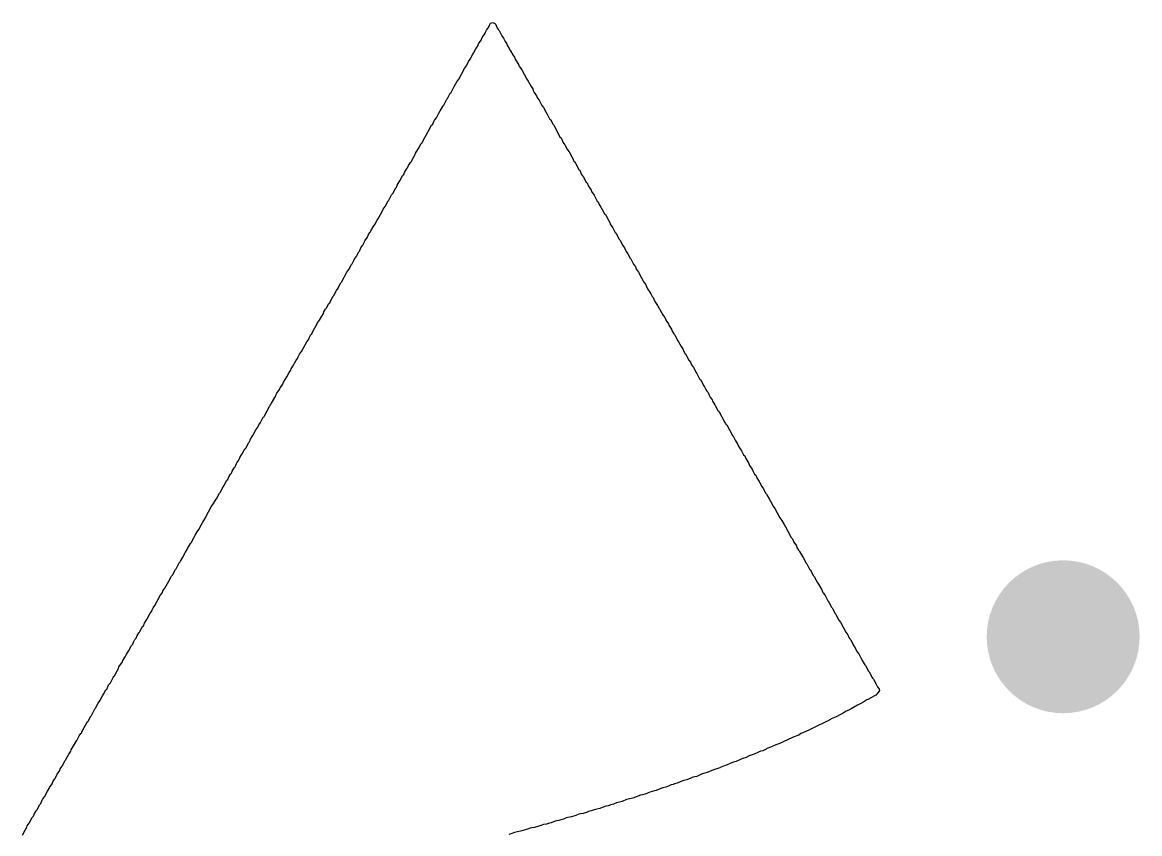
# Model space of a CAD drawing. Header units: millimetres. Extents: x 0 to 172, y 0 to 138.
# Drawn here: x 72.26 to 78.13, y 81.68 to 85.94 of the extents above; entities that cross this region are included whole.
import ezdxf

# ---------------------------------------------------------------- set-up
doc = ezdxf.new("R2010")
doc.units = ezdxf.units.MM
for name, color, linetype in [('BottomLayer', 5, 'Continuous'), ('BottomSolder', 6, 'Continuous'), ('TopLayer', 1, 'Continuous'), ('TopOverlay', 2, 'Continuous'), ('TopSolder', 216, 'Continuous'), ('ViaHoleLayer', 16, 'Continuous')]:
    doc.layers.add(name, color=color, linetype=linetype)

msp = doc.modelspace()

# ---------------------------------------------------------------- hatches: boundary and pattern name
at = {"layer": 'BottomLayer'}
h = msp.add_hatch(color=5, dxfattribs=at)
edge = h.paths.add_edge_path()
edge.add_arc((77.7271, 82.7151), 0.3, 0, 360)
at = {"layer": 'BottomSolder'}
h = msp.add_hatch(color=6, dxfattribs=at)
edge = h.paths.add_edge_path()
edge.add_arc((77.7271, 82.7151), 0.4016, 0, 360)
at = {"layer": 'TopLayer'}
h = msp.add_hatch(color=1, dxfattribs=at)
edge = h.paths.add_edge_path()
edge.add_arc((77.7271, 82.7151), 0.3, 0, 360)
at = {"layer": 'TopSolder'}
h = msp.add_hatch(color=216, dxfattribs=at)
edge = h.paths.add_edge_path()
edge.add_arc((77.7271, 82.7151), 0.4016, 0, 360)
at = {"layer": 'ViaHoleLayer'}
h = msp.add_hatch(color=16, dxfattribs=at)
edge = h.paths.add_edge_path()
edge.add_arc((77.7271, 82.7151), 0.15, 0, 360)

# ---------------------------------------------------------------- linework, layer by layer
at = {"layer": 'TopOverlay'}
for p, q in [((74.6992, 85.9009), (74.7092, 85.9149)), ((74.7092, 85.9149), (74.7142, 85.928)), ((74.7142, 85.928), (74.7202, 85.938)), ((74.7202, 85.938), (74.7323, 85.942)), ((74.7323, 85.942), (74.7423, 85.936)), ((74.7423, 85.936), (74.7473, 85.931)), ((74.7473, 85.931), (74.7543, 85.9119)), ((74.7543, 85.9119), (74.7573, 85.9089)), ((74.7573, 85.9089), (74.7593, 85.9049)), ((74.7593, 85.9049), (74.7653, 85.8989)), ((74.6571, 85.8287), (74.6711, 85.8488)), ((74.6711, 85.8488), (74.6761, 85.8618)), ((74.6761, 85.8618), (74.6811, 85.8688)), ((74.6811, 85.8688), (74.6892, 85.8809)), ((74.6892, 85.8809), (74.6932, 85.8909)), ((74.6932, 85.8909), (74.6992, 85.9009)), ((74.7653, 85.8989), (74.7714, 85.8849)), ((74.7714, 85.8849), (74.7794, 85.8708)), ((74.7794, 85.8708), (74.7874, 85.8588)), ((74.7874, 85.8588), (74.7974, 85.8408)), ((74.631, 85.7806), (74.643, 85.8027)), ((74.643, 85.8027), (74.6511, 85.8147)), ((74.6511, 85.8147), (74.6551, 85.8247)), ((74.6551, 85.8247), (74.6571, 85.8287)), ((74.7974, 85.8408), (74.8054, 85.8287)), ((74.8054, 85.8287), (74.8095, 85.8187)), ((74.8095, 85.8187), (74.8175, 85.8047)), ((74.8175, 85.8047), (74.8255, 85.7926)), ((74.8255, 85.7926), (74.8375, 85.7706)), ((74.5929, 85.7144), (74.6049, 85.7365)), ((74.6049, 85.7365), (74.613, 85.7485)), ((74.613, 85.7485), (74.625, 85.7706)), ((74.625, 85.7706), (74.631, 85.7806)), ((74.8375, 85.7706), (74.8456, 85.7585)), ((74.8456, 85.7585), (74.8496, 85.7485)), ((74.8496, 85.7485), (74.8636, 85.7265)), ((74.5528, 85.6443), (74.5668, 85.6703)), ((74.5668, 85.6703), (74.5829, 85.7004)), ((74.5829, 85.7004), (74.5929, 85.7144)), ((74.8636, 85.7265), (74.8676, 85.7164)), ((74.8676, 85.7164), (74.8696, 85.7124)), ((74.8696, 85.7124), (74.8836, 85.6924)), ((74.8836, 85.6924), (74.8957, 85.6703)), ((74.8957, 85.6703), (74.9037, 85.6583)), ((74.5288, 85.6042), (74.5428, 85.6302)), ((74.5428, 85.6302), (74.5528, 85.6443)), ((74.9037, 85.6583), (74.9087, 85.6453)), ((74.9087, 85.6453), (74.9167, 85.6332)), ((74.9167, 85.6332), (74.9197, 85.6302)), ((74.9197, 85.6302), (74.9338, 85.6042)), ((74.4987, 85.552), (74.5087, 85.5701)), ((74.5087, 85.5701), (74.5127, 85.5741)), ((74.5127, 85.5741), (74.5288, 85.6042)), ((74.9338, 85.6042), (74.9418, 85.5921)), ((74.9418, 85.5921), (74.9438, 85.5841)), ((74.9438, 85.5841), (74.9498, 85.5741)), ((74.9498, 85.5741), (74.9618, 85.556)), ((74.9618, 85.556), (74.9669, 85.543)), ((74.4556, 85.4768), (74.4706, 85.5039)), ((74.4706, 85.5039), (74.4746, 85.5079)), ((74.4746, 85.5079), (74.4907, 85.538)), ((74.4907, 85.538), (74.4947, 85.542)), ((74.4947, 85.542), (74.4987, 85.552)), ((74.9669, 85.543), (74.9759, 85.534)), ((74.9759, 85.534), (74.9839, 85.5159)), ((74.9839, 85.5159), (74.9899, 85.5059)), ((74.9899, 85.5059), (74.9979, 85.4939)), ((74.9979, 85.4939), (75.01, 85.4718)), ((74.4265, 85.4297), (74.4355, 85.4407)), ((74.4355, 85.4407), (74.4475, 85.4648)), ((74.4475, 85.4648), (74.4556, 85.4768)), ((75.01, 85.4718), (75.018, 85.4598)), ((75.018, 85.4598), (75.022, 85.4498)), ((75.022, 85.4498), (75.03, 85.4357)), ((75.03, 85.4357), (75.034, 85.4317)), ((74.3944, 85.3716), (74.4105, 85.4016)), ((74.4105, 85.4016), (74.4165, 85.4077)), ((74.4165, 85.4077), (74.4245, 85.4257)), ((74.4245, 85.4257), (74.4265, 85.4297)), ((75.034, 85.4317), (75.0481, 85.4057)), ((75.0481, 85.4057), (75.0521, 85.4016)), ((75.0521, 85.4016), (75.0842, 85.3415)), ((74.3603, 85.3114), (74.3744, 85.3375)), ((74.3744, 85.3375), (74.3824, 85.3495)), ((74.3824, 85.3495), (74.3944, 85.3716)), ((75.0842, 85.3415), (75.0902, 85.3355)), ((75.0902, 85.3355), (75.0922, 85.3315)), ((75.0922, 85.3315), (75.0982, 85.3174)), ((75.0982, 85.3174), (75.1002, 85.3134)), ((74.3262, 85.2553), (74.3443, 85.2854)), ((74.3443, 85.2854), (74.3543, 85.3034)), ((74.3543, 85.3034), (74.3583, 85.3074)), ((74.3583, 85.3074), (74.3603, 85.3114)), ((75.1002, 85.3134), (75.1102, 85.2994)), ((75.1102, 85.2994), (75.1122, 85.2954)), ((75.1122, 85.2954), (75.1243, 85.2733)), ((75.1243, 85.2733), (75.1323, 85.2613)), ((75.1323, 85.2613), (75.1463, 85.2352)), ((74.2892, 85.1901), (74.2992, 85.2062)), ((74.2992, 85.2062), (74.3022, 85.2092)), ((74.3022, 85.2092), (74.3162, 85.2352)), ((74.3162, 85.2352), (74.3242, 85.2473)), ((74.3242, 85.2473), (74.3262, 85.2553)), ((75.1463, 85.2352), (75.1543, 85.2232)), ((75.1543, 85.2232), (75.1563, 85.2152)), ((75.1563, 85.2152), (75.1603, 85.2112)), ((75.1603, 85.2112), (75.1623, 85.2072)), ((75.1623, 85.2072), (75.1664, 85.2031)), ((75.1664, 85.2031), (75.1684, 85.1991)), ((74.2601, 85.139), (74.2641, 85.143)), ((74.2641, 85.143), (74.2681, 85.153)), ((74.2681, 85.153), (74.2781, 85.1711)), ((74.2781, 85.1711), (74.2841, 85.1771)), ((74.2841, 85.1771), (74.2892, 85.1901)), ((75.1684, 85.1991), (75.1844, 85.1691)), ((75.1844, 85.1691), (75.1884, 85.1651)), ((75.1884, 85.1651), (75.1964, 85.147)), ((75.1964, 85.147), (75.1984, 85.143)), ((75.1984, 85.143), (75.2085, 85.129)), ((74.226, 85.0768), (74.23, 85.0869)), ((74.23, 85.0869), (74.24, 85.1049)), ((74.24, 85.1049), (74.244, 85.1089)), ((74.244, 85.1089), (74.2601, 85.139)), ((75.2085, 85.129), (75.2225, 85.1029)), ((75.2225, 85.1029), (75.2265, 85.0989)), ((75.2265, 85.0989), (75.2325, 85.0849)), ((75.2325, 85.0849), (75.2345, 85.0808)), ((74.1919, 85.0227), (74.1999, 85.0367)), ((74.1999, 85.0367), (74.2059, 85.0427)), ((74.2059, 85.0427), (74.222, 85.0728)), ((74.222, 85.0728), (74.226, 85.0768)), ((75.2345, 85.0808), (75.2486, 85.0608)), ((75.2486, 85.0608), (75.2506, 85.0528)), ((75.2506, 85.0528), (75.2636, 85.0337)), ((75.2636, 85.0337), (75.2806, 85.0026)), ((74.1558, 84.9605), (74.1658, 84.9746)), ((74.1658, 84.9746), (74.1678, 84.9786)), ((74.1678, 84.9786), (74.1819, 85.0046)), ((74.1819, 85.0046), (74.1859, 85.0087)), ((74.1859, 85.0087), (74.1919, 85.0227)), ((75.2806, 85.0026), (75.2847, 84.9986)), ((75.2847, 84.9986), (75.2907, 84.9846)), ((75.2907, 84.9846), (75.2987, 84.9706)), ((75.2987, 84.9706), (75.3067, 84.9585)), ((74.1237, 84.9024), (74.1318, 84.9144)), ((74.1318, 84.9144), (74.1418, 84.9325)), ((74.1418, 84.9325), (74.1498, 84.9445)), ((74.1498, 84.9445), (74.1558, 84.9605)), ((75.3067, 84.9585), (75.3187, 84.9365)), ((75.3187, 84.9365), (75.3228, 84.9325)), ((75.3228, 84.9325), (75.3388, 84.9024)), ((74.0917, 84.8462), (74.1037, 84.8683)), ((74.1037, 84.8683), (74.1117, 84.8803)), ((74.1117, 84.8803), (74.1237, 84.9024)), ((75.3388, 84.9024), (75.3468, 84.8904)), ((75.3468, 84.8904), (75.3488, 84.8823)), ((75.3488, 84.8823), (75.3619, 84.8633)), ((75.3619, 84.8633), (75.3669, 84.8523)), ((75.3669, 84.8523), (75.3749, 84.8382)), ((74.0516, 84.7761), (74.0576, 84.7901)), ((74.0576, 84.7901), (74.0596, 84.7941)), ((74.0596, 84.7941), (74.0736, 84.8142)), ((74.0736, 84.8142), (74.0776, 84.8242)), ((74.0776, 84.8242), (74.0856, 84.8382)), ((74.0856, 84.8382), (74.0896, 84.8422)), ((74.0896, 84.8422), (74.0917, 84.8462)), ((75.3749, 84.8382), (75.3789, 84.8342)), ((75.3789, 84.8342), (75.3809, 84.8302)), ((75.3809, 84.8302), (75.3949, 84.8041)), ((75.3949, 84.8041), (75.3989, 84.8001)), ((75.3989, 84.8001), (75.4009, 84.7961)), ((75.4009, 84.7961), (75.415, 84.7701)), ((74.0155, 84.7139), (74.0275, 84.736)), ((74.0275, 84.736), (74.0315, 84.74)), ((74.0315, 84.74), (74.0395, 84.758)), ((74.0395, 84.758), (74.0455, 84.7681)), ((74.0455, 84.7681), (74.0495, 84.7721)), ((74.0495, 84.7721), (74.0516, 84.7761)), ((75.415, 84.7701), (75.423, 84.758)), ((75.423, 84.758), (75.428, 84.745)), ((75.428, 84.745), (75.433, 84.738)), ((75.433, 84.738), (75.441, 84.7259)), ((73.9894, 84.6698), (73.9934, 84.6738)), ((73.9934, 84.6738), (74.0014, 84.6919)), ((74.0014, 84.6919), (74.0034, 84.6959)), ((74.0034, 84.6959), (74.0135, 84.7099)), ((74.0135, 84.7099), (74.0155, 84.7139)), ((75.441, 84.7259), (75.4531, 84.7039)), ((75.4531, 84.7039), (75.4571, 84.6999)), ((75.4571, 84.6999), (75.4631, 84.6858)), ((75.4631, 84.6858), (75.4711, 84.6718)), ((73.9373, 84.5776), (73.9653, 84.6297)), ((73.9653, 84.6297), (73.9754, 84.6437)), ((73.9754, 84.6437), (73.9894, 84.6698)), ((75.4711, 84.6718), (75.4811, 84.6578)), ((75.4811, 84.6578), (75.4852, 84.6478)), ((75.4852, 84.6478), (75.4872, 84.6437)), ((75.4872, 84.6437), (75.4972, 84.6297)), ((75.4972, 84.6297), (75.5132, 84.5996)), ((73.9192, 84.5455), (73.9242, 84.5585)), ((73.9242, 84.5585), (73.9343, 84.5746)), ((73.9343, 84.5746), (73.9373, 84.5776)), ((75.5132, 84.5996), (75.5253, 84.5776)), ((75.5253, 84.5776), (75.5343, 84.5665)), ((75.5343, 84.5665), (75.5393, 84.5555)), ((75.5393, 84.5555), (75.5443, 84.5425)), ((73.8771, 84.4733), (73.8932, 84.5034)), ((73.8932, 84.5034), (73.8972, 84.5074)), ((73.8972, 84.5074), (73.9112, 84.5335)), ((73.9112, 84.5335), (73.9192, 84.5455)), ((75.5443, 84.5425), (75.5573, 84.5254)), ((75.5573, 84.5254), (75.5614, 84.5154)), ((75.5614, 84.5154), (75.5694, 84.5014)), ((75.5694, 84.5014), (75.5734, 84.4974)), ((75.5734, 84.4974), (75.5814, 84.4793)), ((73.8531, 84.4352), (73.8571, 84.4392)), ((73.8571, 84.4392), (73.8591, 84.4432)), ((73.8591, 84.4432), (73.8711, 84.4653)), ((73.8711, 84.4653), (73.8751, 84.4693)), ((73.8751, 84.4693), (73.8771, 84.4733)), ((75.5814, 84.4793), (75.5834, 84.4753)), ((75.5834, 84.4753), (75.5974, 84.4553)), ((75.5974, 84.4553), (75.5994, 84.4472)), ((75.5994, 84.4472), (75.6035, 84.4432)), ((75.6035, 84.4432), (75.6055, 84.4392)), ((75.6055, 84.4392), (75.6095, 84.4352)), ((73.821, 84.3771), (73.833, 84.3991)), ((73.833, 84.3991), (73.843, 84.4132)), ((73.843, 84.4132), (73.845, 84.4212)), ((73.845, 84.4212), (73.8531, 84.4352)), ((75.6095, 84.4352), (75.6115, 84.4312)), ((75.6115, 84.4312), (75.6255, 84.4051)), ((75.6255, 84.4051), (75.6335, 84.3931)), ((75.6335, 84.3931), (75.6456, 84.3711)), ((73.7829, 84.3109), (73.7969, 84.337)), ((73.7969, 84.337), (73.8049, 84.349)), ((73.8049, 84.349), (73.8089, 84.359)), ((73.8089, 84.359), (73.8109, 84.363)), ((73.8109, 84.363), (73.821, 84.3771)), ((75.6456, 84.3711), (75.6536, 84.359)), ((75.6536, 84.359), (75.6556, 84.351)), ((75.6556, 84.351), (75.6696, 84.331)), ((75.6696, 84.331), (75.6736, 84.3209)), ((75.6736, 84.3209), (75.6817, 84.3069)), ((73.7267, 84.2127), (73.7548, 84.2648)), ((73.7548, 84.2648), (73.7648, 84.2788)), ((73.7648, 84.2788), (73.7688, 84.2888)), ((73.7688, 84.2888), (73.7769, 84.3029)), ((73.7769, 84.3029), (73.7809, 84.3069)), ((73.7809, 84.3069), (73.7829, 84.3109)), ((75.6817, 84.3069), (75.6857, 84.3029)), ((75.6857, 84.3029), (75.6877, 84.2989)), ((75.6877, 84.2989), (75.7037, 84.2688)), ((75.7037, 84.2688), (75.7077, 84.2648)), ((75.7077, 84.2648), (75.7218, 84.2387)), ((73.7167, 84.1986), (73.7267, 84.2127)), ((75.7218, 84.2387), (75.7298, 84.2267)), ((75.7298, 84.2267), (75.7348, 84.2137)), ((75.7348, 84.2137), (75.7428, 84.2016)), ((73.6856, 84.1415), (73.6896, 84.1515)), ((73.6896, 84.1515), (73.6977, 84.1635)), ((73.6977, 84.1635), (73.7067, 84.1766)), ((73.7067, 84.1766), (73.7087, 84.1846)), ((73.7087, 84.1846), (73.7167, 84.1986)), ((75.7428, 84.2016), (75.7458, 84.1986)), ((75.7458, 84.1986), (75.7478, 84.1946)), ((75.7478, 84.1946), (75.7619, 84.1685)), ((75.7619, 84.1685), (75.7699, 84.1565)), ((75.7699, 84.1565), (75.7739, 84.1465)), ((75.7739, 84.1465), (75.7759, 84.1425)), ((73.6505, 84.0803), (73.6626, 84.1024)), ((73.6626, 84.1024), (73.6706, 84.1144)), ((73.6706, 84.1144), (73.6726, 84.1224)), ((73.6726, 84.1224), (73.6856, 84.1415)), ((75.7759, 84.1425), (75.7859, 84.1284)), ((75.7859, 84.1284), (75.8, 84.1024)), ((75.8, 84.1024), (75.804, 84.0984)), ((75.804, 84.0984), (75.81, 84.0843)), ((73.6145, 84.0222), (73.6285, 84.0422)), ((73.6285, 84.0422), (73.6325, 84.0523)), ((73.6325, 84.0523), (73.6405, 84.0663)), ((73.6405, 84.0663), (73.6505, 84.0803)), ((75.81, 84.0843), (75.818, 84.0703)), ((75.818, 84.0703), (75.822, 84.0663)), ((75.822, 84.0663), (75.824, 84.0623)), ((75.824, 84.0623), (75.8401, 84.0322)), ((75.8401, 84.0322), (75.8441, 84.0282)), ((75.8441, 84.0282), (75.8501, 84.0142)), ((73.5703, 83.942), (73.5864, 83.972)), ((73.5864, 83.972), (73.5904, 83.9761)), ((73.5904, 83.9761), (73.5964, 83.9901)), ((73.5964, 83.9901), (73.5984, 83.9941)), ((73.5984, 83.9941), (73.6124, 84.0142)), ((73.6124, 84.0142), (73.6145, 84.0222)), ((75.8501, 84.0142), (75.8561, 84.0041)), ((75.8561, 84.0041), (75.8621, 83.9981)), ((75.8621, 83.9981), (75.8661, 83.9881)), ((75.8661, 83.9881), (75.8741, 83.9741)), ((75.8741, 83.9741), (75.8842, 83.96)), ((73.5463, 83.9019), (73.5543, 83.9139)), ((73.5543, 83.9139), (73.5593, 83.9269)), ((73.5593, 83.9269), (73.5623, 83.9299)), ((73.5623, 83.9299), (73.5643, 83.934)), ((73.5643, 83.934), (73.5683, 83.938)), ((73.5683, 83.938), (73.5703, 83.942)), ((75.8842, 83.96), (75.8862, 83.952)), ((75.8862, 83.952), (75.8942, 83.938)), ((75.8942, 83.938), (75.8982, 83.934)), ((75.8982, 83.934), (75.9002, 83.9299)), ((75.9002, 83.9299), (75.9142, 83.9039)), ((73.5112, 83.8407), (73.5182, 83.8538)), ((73.5182, 83.8538), (73.5262, 83.8678)), ((73.5262, 83.8678), (73.5302, 83.8718)), ((73.5302, 83.8718), (73.5322, 83.8758)), ((73.5322, 83.8758), (73.5463, 83.9019)), ((75.9142, 83.9039), (75.9183, 83.8999)), ((75.9183, 83.8999), (75.9203, 83.8959)), ((75.9203, 83.8959), (75.9343, 83.8698)), ((75.9343, 83.8698), (75.9503, 83.8397)), ((73.4741, 83.7756), (73.4881, 83.8016)), ((73.4881, 83.8016), (73.4982, 83.8157)), ((73.4982, 83.8157), (73.5032, 83.8287)), ((73.5032, 83.8287), (73.5112, 83.8407)), ((75.9503, 83.8397), (75.9543, 83.8357)), ((75.9543, 83.8357), (75.9563, 83.8317)), ((75.9563, 83.8317), (75.9604, 83.8277)), ((75.9604, 83.8277), (75.9744, 83.8016)), ((75.9744, 83.8016), (75.9904, 83.7715)), ((73.436, 83.7094), (73.45, 83.7355)), ((73.45, 83.7355), (73.454, 83.7395)), ((73.454, 83.7395), (73.4601, 83.7535)), ((73.4601, 83.7535), (73.4681, 83.7675)), ((73.4681, 83.7675), (73.4721, 83.7715)), ((73.4721, 83.7715), (73.4741, 83.7756)), ((75.9904, 83.7715), (75.9964, 83.7655)), ((75.9964, 83.7655), (76.0025, 83.7515)), ((76.0025, 83.7515), (76.0045, 83.7475)), ((76.0045, 83.7475), (76.0185, 83.7254)), ((73.4119, 83.6713), (73.418, 83.6773)), ((73.418, 83.6773), (73.423, 83.6903)), ((73.423, 83.6903), (73.43, 83.7014)), ((73.43, 83.7014), (73.434, 83.7054)), ((73.434, 83.7054), (73.436, 83.7094)), ((76.0185, 83.7254), (76.0235, 83.7124)), ((76.0235, 83.7124), (76.0386, 83.6913)), ((76.0386, 83.6913), (76.0426, 83.6813)), ((76.0426, 83.6813), (76.0486, 83.6713)), ((73.3779, 83.6071), (73.3859, 83.6252)), ((73.3859, 83.6252), (73.3879, 83.6292)), ((73.3879, 83.6292), (73.3979, 83.6432)), ((73.3979, 83.6432), (73.4039, 83.6573)), ((73.4039, 83.6573), (73.4119, 83.6713)), ((76.0486, 83.6713), (76.0546, 83.6653)), ((76.0546, 83.6653), (76.0606, 83.6512)), ((76.0606, 83.6512), (76.0706, 83.6332)), ((76.0706, 83.6332), (76.0746, 83.6292)), ((76.0746, 83.6292), (76.0787, 83.6192)), ((76.0787, 83.6192), (76.0807, 83.6152)), ((73.3458, 83.555), (73.3538, 83.569)), ((73.3538, 83.569), (73.3598, 83.5751)), ((73.3598, 83.5751), (73.3638, 83.5851)), ((73.3638, 83.5851), (73.3738, 83.6031)), ((73.3738, 83.6031), (73.3779, 83.6071)), ((76.0807, 83.6152), (76.0937, 83.5961)), ((76.0937, 83.5961), (76.0987, 83.5831)), ((76.0987, 83.5831), (76.1067, 83.569)), ((76.1067, 83.569), (76.1127, 83.563)), ((76.1127, 83.563), (76.1188, 83.549)), ((73.2997, 83.4728), (73.3157, 83.5029)), ((73.3157, 83.5029), (73.3197, 83.5069)), ((73.3197, 83.5069), (73.3358, 83.537)), ((73.3358, 83.537), (73.3398, 83.541)), ((73.3398, 83.541), (73.3458, 83.555)), ((76.1188, 83.549), (76.1268, 83.535)), ((76.1268, 83.535), (76.1308, 83.5309)), ((76.1308, 83.5309), (76.1328, 83.5269)), ((76.1328, 83.5269), (76.1448, 83.5049)), ((76.1448, 83.5049), (76.1528, 83.4928)), ((73.2756, 83.4327), (73.2836, 83.4447)), ((73.2836, 83.4447), (73.2886, 83.4578)), ((73.2886, 83.4578), (73.2956, 83.4688)), ((73.2956, 83.4688), (73.2997, 83.4728)), ((76.1528, 83.4928), (76.1579, 83.4798)), ((76.1579, 83.4798), (76.1659, 83.4678)), ((76.1659, 83.4678), (76.1689, 83.4648)), ((76.1689, 83.4648), (76.1709, 83.4608)), ((76.1709, 83.4608), (76.1829, 83.4387)), ((73.2255, 83.3445), (73.2535, 83.3966)), ((73.2535, 83.3966), (73.2656, 83.4146)), ((73.2656, 83.4146), (73.2756, 83.4327)), ((76.1829, 83.4387), (76.1909, 83.4267)), ((76.1909, 83.4267), (76.205, 83.4006)), ((76.205, 83.4006), (76.213, 83.3886)), ((76.213, 83.3886), (76.225, 83.3665)), ((73.2094, 83.3164), (73.2134, 83.3264)), ((73.2134, 83.3264), (73.2235, 83.3405)), ((73.2235, 83.3405), (73.2255, 83.3445)), ((76.225, 83.3665), (76.2391, 83.3405)), ((76.2391, 83.3405), (76.2491, 83.3264)), ((76.2491, 83.3264), (76.2611, 83.3044)), ((73.1693, 83.2482), (73.1794, 83.2663)), ((73.1794, 83.2663), (73.1874, 83.2783)), ((73.1874, 83.2783), (73.2014, 83.3044)), ((73.2014, 83.3044), (73.2094, 83.3164)), ((76.2611, 83.3044), (76.2691, 83.2923)), ((76.2691, 83.2923), (76.2832, 83.2663)), ((76.2832, 83.2663), (76.2992, 83.2362)), ((73.1433, 83.2041), (73.1473, 83.2081)), ((73.1473, 83.2081), (73.1633, 83.2382)), ((73.1633, 83.2382), (73.1693, 83.2482)), ((76.2992, 83.2362), (76.3052, 83.2302)), ((76.3052, 83.2302), (76.3112, 83.2161)), ((76.3112, 83.2161), (76.3132, 83.2121)), ((76.3132, 83.2121), (76.3273, 83.1921)), ((73.1112, 83.146), (73.1152, 83.156)), ((73.1152, 83.156), (73.1172, 83.16)), ((73.1172, 83.16), (73.1272, 83.174)), ((73.1272, 83.174), (73.1292, 83.1781)), ((73.1292, 83.1781), (73.1433, 83.2041)), ((76.3273, 83.1921), (76.3293, 83.1841)), ((76.3293, 83.1841), (76.3373, 83.17)), ((76.3373, 83.17), (76.3413, 83.166)), ((76.3413, 83.166), (76.3433, 83.162)), ((76.3433, 83.162), (76.3574, 83.1359)), ((73.0751, 83.0858), (73.0851, 83.1039)), ((73.0851, 83.1039), (73.0891, 83.1079)), ((73.0891, 83.1079), (73.0911, 83.1119)), ((73.0911, 83.1119), (73.1032, 83.1339)), ((73.1032, 83.1339), (73.1112, 83.146)), ((76.3574, 83.1359), (76.3614, 83.1319)), ((76.3614, 83.1319), (76.3774, 83.1019)), ((76.3774, 83.1019), (76.3814, 83.0979)), ((76.3814, 83.0979), (76.3874, 83.0838)), ((73.031, 83.0076), (73.045, 83.0337)), ((73.045, 83.0337), (73.049, 83.0377)), ((73.049, 83.0377), (73.051, 83.0417)), ((73.051, 83.0417), (73.0651, 83.0678)), ((73.0651, 83.0678), (73.0691, 83.0718)), ((73.0691, 83.0718), (73.0751, 83.0858)), ((76.3874, 83.0838), (76.3955, 83.0698)), ((76.3955, 83.0698), (76.3995, 83.0658)), ((76.3995, 83.0658), (76.4015, 83.0618)), ((76.4015, 83.0618), (76.4155, 83.0357)), ((76.4155, 83.0357), (76.4195, 83.0317)), ((76.4195, 83.0317), (76.4356, 83.0016)), ((73.0089, 82.9695), (73.023, 82.9956)), ((73.023, 82.9956), (73.031, 83.0076)), ((76.4356, 83.0016), (76.4416, 82.9916)), ((76.4416, 82.9916), (76.4536, 82.9695)), ((72.9688, 82.9014), (72.9768, 82.9134)), ((72.9768, 82.9134), (72.9819, 82.9264)), ((72.9819, 82.9264), (72.9969, 82.9475)), ((72.9969, 82.9475), (72.9989, 82.9555)), ((72.9989, 82.9555), (73.0089, 82.9695)), ((76.4536, 82.9695), (76.4576, 82.9655)), ((76.4576, 82.9655), (76.4656, 82.9475)), ((76.4656, 82.9475), (76.4676, 82.9435)), ((76.4676, 82.9435), (76.4767, 82.9324)), ((76.4767, 82.9324), (76.4907, 82.9044)), ((72.9388, 82.8472), (72.9428, 82.8572)), ((72.9428, 82.8572), (72.9488, 82.8673)), ((72.9488, 82.8673), (72.9568, 82.8793)), ((72.9568, 82.8793), (72.9688, 82.9014)), ((76.4907, 82.9044), (76.4937, 82.9014)), ((76.4937, 82.9014), (76.4957, 82.8973)), ((76.4957, 82.8973), (76.5097, 82.8713)), ((76.5097, 82.8713), (76.5137, 82.8673)), ((76.5137, 82.8673), (76.5158, 82.8633)), ((76.5158, 82.8633), (76.5298, 82.8372)), ((72.9027, 82.7871), (72.9107, 82.8011)), ((72.9107, 82.8011), (72.9147, 82.8051)), ((72.9147, 82.8051), (72.9167, 82.8091)), ((72.9167, 82.8091), (72.9307, 82.8352)), ((72.9307, 82.8352), (72.9388, 82.8472)), ((76.5298, 82.8372), (76.5338, 82.8332)), ((76.5338, 82.8332), (76.5358, 82.8292)), ((76.5358, 82.8292), (76.5498, 82.8031)), ((76.5498, 82.8031), (76.5579, 82.7911)), ((72.8726, 82.7349), (72.8766, 82.7389)), ((72.8766, 82.7389), (72.8786, 82.743)), ((72.8786, 82.743), (72.8926, 82.769)), ((72.8926, 82.769), (72.8966, 82.773)), ((72.8966, 82.773), (72.9027, 82.7871)), ((76.5579, 82.7911), (76.5859, 82.7389)), ((76.5859, 82.7389), (76.596, 82.7249)), ((72.8405, 82.6768), (72.8445, 82.6868)), ((72.8445, 82.6868), (72.8525, 82.7009)), ((72.8525, 82.7009), (72.8586, 82.7069)), ((72.8586, 82.7069), (72.8646, 82.7209)), ((72.8646, 82.7209), (72.8726, 82.7349)), ((76.596, 82.7249), (76.601, 82.7119)), ((76.601, 82.7119), (76.606, 82.7049)), ((76.606, 82.7049), (76.61, 82.7009)), ((76.61, 82.7009), (76.612, 82.6968)), ((76.612, 82.6968), (76.628, 82.6668)), ((72.8014, 82.6096), (72.8064, 82.6207)), ((72.8064, 82.6207), (72.8144, 82.6347)), ((72.8144, 82.6347), (72.8184, 82.6387)), ((72.8184, 82.6387), (72.8345, 82.6688)), ((72.8345, 82.6688), (72.8385, 82.6728)), ((72.8385, 82.6728), (72.8405, 82.6768)), ((76.628, 82.6668), (76.632, 82.6628)), ((76.632, 82.6628), (76.6461, 82.6367)), ((76.6461, 82.6367), (76.6541, 82.6247)), ((76.6541, 82.6247), (76.6701, 82.5946)), ((72.7683, 82.5565), (72.7864, 82.5826)), ((72.7864, 82.5826), (72.7884, 82.5906)), ((72.7884, 82.5906), (72.8014, 82.6096)), ((76.6701, 82.5946), (76.6822, 82.5725)), ((76.6822, 82.5725), (76.6862, 82.5685)), ((76.6862, 82.5685), (76.6882, 82.5645)), ((76.6882, 82.5645), (76.7042, 82.5344)), ((72.7232, 82.4733), (72.7372, 82.5013)), ((72.7372, 82.5013), (72.7423, 82.5064)), ((72.7423, 82.5064), (72.7443, 82.5104)), ((72.7443, 82.5104), (72.7583, 82.5364)), ((72.7583, 82.5364), (72.7663, 82.5485)), ((72.7663, 82.5485), (72.7683, 82.5565)), ((76.7042, 82.5344), (76.7082, 82.5304)), ((76.7082, 82.5304), (76.7243, 82.5003)), ((72.7042, 82.4402), (72.7062, 82.4442)), ((72.7062, 82.4442), (72.7122, 82.4582)), ((72.7122, 82.4582), (72.7142, 82.4623)), ((72.7142, 82.4623), (72.7232, 82.4733)), ((76.7243, 82.5003), (76.7283, 82.4963)), ((76.7283, 82.4963), (76.7303, 82.4923)), ((76.7303, 82.4923), (76.7443, 82.4663)), ((76.7443, 82.4663), (76.7523, 82.4522)), ((76.7523, 82.4522), (76.7604, 82.4402)), ((72.6681, 82.378), (72.6821, 82.4041)), ((72.6821, 82.4041), (72.6881, 82.4141)), ((72.6881, 82.4141), (72.7002, 82.4362)), ((72.7002, 82.4362), (72.7042, 82.4402)), ((76.6962, 82.3841), (76.6802, 82.374)), ((76.7092, 82.3891), (76.6962, 82.3841)), ((76.7133, 82.3931), (76.7092, 82.3891)), ((76.7433, 82.4091), (76.7133, 82.3931)), ((76.7564, 82.4221), (76.7433, 82.4091)), ((76.7624, 82.4322), (76.7564, 82.4221)), ((76.7604, 82.4402), (76.7624, 82.4322)), ((72.626, 82.3059), (72.642, 82.3359)), ((72.642, 82.3359), (72.646, 82.3399)), ((72.646, 82.3399), (72.6601, 82.366)), ((72.6601, 82.366), (72.6681, 82.378)), ((76.601, 82.3289), (76.5879, 82.3239)), ((76.613, 82.3369), (76.601, 82.3289)), ((76.6471, 82.355), (76.613, 82.3369)), ((76.6651, 82.365), (76.6471, 82.355)), ((76.6802, 82.374), (76.6651, 82.365)), ((72.5999, 82.2638), (72.6039, 82.2678)), ((72.6039, 82.2678), (72.6059, 82.2718)), ((72.6059, 82.2718), (72.6199, 82.2978)), ((72.6199, 82.2978), (72.624, 82.3018)), ((72.624, 82.3018), (72.626, 82.3059)), ((76.4767, 82.2668), (76.4626, 82.2587)), ((76.4967, 82.2748), (76.4767, 82.2668)), ((76.5007, 82.2788), (76.4967, 82.2748)), ((76.5047, 82.2808), (76.5007, 82.2788)), ((76.5087, 82.2848), (76.5047, 82.2808)), ((76.5168, 82.2868), (76.5087, 82.2848)), ((76.5348, 82.2948), (76.5168, 82.2868)), ((76.5569, 82.3069), (76.5348, 82.2948)), ((76.5669, 82.3109), (76.5569, 82.3069)), ((76.5769, 82.3169), (76.5669, 82.3109)), ((76.5879, 82.3239), (76.5769, 82.3169)), ((72.5688, 82.2066), (72.5718, 82.2096)), ((72.5718, 82.2096), (72.5758, 82.2196)), ((72.5758, 82.2196), (72.5859, 82.2377)), ((72.5859, 82.2377), (72.5999, 82.2638)), ((76.3604, 82.2106), (76.3503, 82.2066)), ((76.3944, 82.2267), (76.3604, 82.2106)), ((76.4406, 82.2487), (76.3944, 82.2267)), ((76.4626, 82.2587), (76.4406, 82.2487)), ((72.5337, 82.1475), (72.5438, 82.1655)), ((72.5438, 82.1655), (72.5478, 82.1695)), ((72.5478, 82.1695), (72.5498, 82.1735)), ((72.5498, 82.1735), (72.5578, 82.1916)), ((72.5578, 82.1916), (72.5598, 82.1956)), ((72.5598, 82.1956), (72.5688, 82.2066)), ((76.229, 82.1515), (76.219, 82.1475)), ((76.2421, 82.1565), (76.229, 82.1515)), ((76.2631, 82.1675), (76.2421, 82.1565)), ((76.2762, 82.1725), (76.2631, 82.1675)), ((76.3092, 82.1876), (76.2762, 82.1725)), ((76.3283, 82.1946), (76.3092, 82.1876)), ((76.3383, 82.1986), (76.3283, 82.1946)), ((76.3503, 82.2066), (76.3383, 82.1986)), ((72.4916, 82.0733), (72.5057, 82.0993)), ((72.5057, 82.0993), (72.5157, 82.1134)), ((72.5157, 82.1134), (72.5177, 82.1214)), ((72.5177, 82.1214), (72.5337, 82.1475)), ((76.1037, 82.0983), (76.0787, 82.0893)), ((76.1268, 82.1094), (76.1037, 82.0983)), ((76.1368, 82.1134), (76.1268, 82.1094)), ((76.1498, 82.1164), (76.1368, 82.1134)), ((76.1679, 82.1244), (76.1498, 82.1164)), ((76.1709, 82.1274), (76.1679, 82.1244)), ((76.1959, 82.1364), (76.1709, 82.1274)), ((76.219, 82.1475), (76.1959, 82.1364)), ((72.4595, 82.0211), (72.4696, 82.0352)), ((72.4696, 82.0352), (72.4716, 82.0392)), ((72.4716, 82.0392), (72.4856, 82.0653)), ((72.4856, 82.0653), (72.4896, 82.0693)), ((72.4896, 82.0693), (72.4916, 82.0733)), ((75.9513, 82.0382), (75.9263, 82.0292)), ((75.9594, 82.0402), (75.9513, 82.0382)), ((75.9824, 82.0512), (75.9594, 82.0402)), ((75.9954, 82.0562), (75.9824, 82.0512)), ((76.0095, 82.0602), (75.9954, 82.0562)), ((76.0355, 82.0723), (76.0095, 82.0602)), ((76.0456, 82.0763), (76.0355, 82.0723)), ((76.0616, 82.0803), (76.0456, 82.0763)), ((76.0787, 82.0893), (76.0616, 82.0803)), ((72.4335, 81.971), (72.4415, 81.9891)), ((72.4415, 81.9891), (72.4435, 81.9931)), ((72.4435, 81.9931), (72.4575, 82.0131)), ((72.4575, 82.0131), (72.4595, 82.0211)), ((75.7719, 81.973), (75.7508, 81.964)), ((75.7819, 81.977), (75.7719, 81.973)), ((75.803, 81.982), (75.7819, 81.977)), ((75.828, 81.9931), (75.803, 81.982)), ((75.838, 81.9971), (75.828, 81.9931)), ((75.8461, 81.9991), (75.838, 81.9971)), ((75.8571, 82.0021), (75.8461, 81.9991)), ((75.8701, 82.0071), (75.8571, 82.0021)), ((75.8822, 82.0131), (75.8701, 82.0071)), ((75.8952, 82.0181), (75.8822, 82.0131)), ((75.9032, 82.0201), (75.8952, 82.0181)), ((75.9233, 82.0262), (75.9032, 82.0201)), ((75.9263, 82.0292), (75.9233, 82.0262)), ((72.3974, 81.9089), (72.4014, 81.9189)), ((72.4014, 81.9189), (72.4034, 81.9229)), ((72.4034, 81.9229), (72.4174, 81.9429)), ((72.4174, 81.9429), (72.4215, 81.953)), ((72.4215, 81.953), (72.4295, 81.967)), ((72.4295, 81.967), (72.4335, 81.971)), ((75.6135, 81.9189), (75.5904, 81.9079)), ((75.6245, 81.9219), (75.6135, 81.9189)), ((75.6406, 81.9259), (75.6245, 81.9219)), ((75.6576, 81.9329), (75.6406, 81.9259)), ((75.6676, 81.9369), (75.6576, 81.9329)), ((75.6786, 81.9399), (75.6676, 81.9369)), ((75.6867, 81.9419), (75.6786, 81.9399)), ((75.7007, 81.946), (75.6867, 81.9419)), ((75.7117, 81.951), (75.7007, 81.946)), ((75.7248, 81.956), (75.7117, 81.951)), ((75.7348, 81.96), (75.7248, 81.956)), ((75.7508, 81.964), (75.7348, 81.96)), ((72.3573, 81.8387), (72.3653, 81.8567)), ((72.3653, 81.8567), (72.3673, 81.8607)), ((72.3673, 81.8607), (72.3773, 81.8748)), ((72.3773, 81.8748), (72.3934, 81.9048)), ((72.3934, 81.9048), (72.3974, 81.9089)), ((75.434, 81.8597), (75.412, 81.8497)), ((75.4581, 81.8657), (75.434, 81.8597)), ((75.4721, 81.8698), (75.4581, 81.8657)), ((75.4852, 81.8748), (75.4721, 81.8698)), ((75.5072, 81.8828), (75.4852, 81.8748)), ((75.5172, 81.8848), (75.5072, 81.8828)), ((75.5303, 81.8878), (75.5172, 81.8848)), ((75.5403, 81.8918), (75.5303, 81.8878)), ((75.5473, 81.8948), (75.5403, 81.8918)), ((75.5573, 81.8988), (75.5473, 81.8948)), ((75.5684, 81.9018), (75.5573, 81.8988)), ((75.5764, 81.9038), (75.5684, 81.9018)), ((75.5904, 81.9079), (75.5764, 81.9038)), ((72.3252, 81.7865), (72.3332, 81.8006)), ((72.3332, 81.8006), (72.3372, 81.8046)), ((72.3372, 81.8046), (72.3392, 81.8086)), ((72.3392, 81.8086), (72.3533, 81.8347)), ((72.3533, 81.8347), (72.3573, 81.8387)), ((75.2476, 81.8016), (75.2345, 81.7966)), ((75.2636, 81.8056), (75.2476, 81.8016)), ((75.2776, 81.8096), (75.2636, 81.8056)), ((75.2937, 81.8136), (75.2776, 81.8096)), ((75.3067, 81.8186), (75.2937, 81.8136)), ((75.3167, 81.8226), (75.3067, 81.8186)), ((75.3248, 81.8246), (75.3167, 81.8226)), ((75.3378, 81.8277), (75.3248, 81.8246)), ((75.3518, 81.8317), (75.3378, 81.8277)), ((75.3649, 81.8367), (75.3518, 81.8317)), ((75.3809, 81.8427), (75.3649, 81.8367)), ((75.404, 81.8477), (75.3809, 81.8427)), ((75.412, 81.8497), (75.404, 81.8477)), ((72.2971, 81.7364), (72.2991, 81.7404)), ((72.2991, 81.7404), (72.3132, 81.7665)), ((72.3132, 81.7665), (72.3192, 81.7725)), ((72.3192, 81.7725), (72.3252, 81.7865)), ((75.038, 81.7384), (75.029, 81.7354)), ((75.0601, 81.7464), (75.038, 81.7384)), ((75.0681, 81.7485), (75.0601, 81.7464)), ((75.0781, 81.7505), (75.0681, 81.7485)), ((75.0892, 81.7535), (75.0781, 81.7505)), ((75.1032, 81.7575), (75.0892, 81.7535)), ((75.1172, 81.7635), (75.1032, 81.7575)), ((75.1453, 81.7695), (75.1172, 81.7635)), ((75.1684, 81.7765), (75.1453, 81.7695)), ((75.1844, 81.7825), (75.1684, 81.7765)), ((75.1924, 81.7845), (75.1844, 81.7825)), ((75.2055, 81.7876), (75.1924, 81.7845)), ((75.2165, 81.7906), (75.2055, 81.7876)), ((75.2245, 81.7926), (75.2165, 81.7906)), ((75.2345, 81.7966), (75.2245, 81.7926)), ((72.261, 81.6723), (72.2771, 81.7023)), ((72.2771, 81.7023), (72.2851, 81.7144)), ((72.2851, 81.7144), (72.2871, 81.7224)), ((72.2871, 81.7224), (72.2971, 81.7364)), ((74.8365, 81.6833), (74.8165, 81.6773)), ((74.8456, 81.6863), (74.8365, 81.6833)), ((74.8766, 81.6933), (74.8456, 81.6863)), ((74.8846, 81.6953), (74.8766, 81.6933)), ((74.9017, 81.7003), (74.8846, 81.6953)), ((74.9147, 81.7053), (74.9017, 81.7003)), ((74.9288, 81.7094), (74.9147, 81.7053)), ((74.9368, 81.7114), (74.9288, 81.7094)), ((74.9508, 81.7134), (74.9368, 81.7114)), ((74.9679, 81.7184), (74.9508, 81.7134)), ((74.9899, 81.7264), (74.9679, 81.7184)), ((74.9979, 81.7284), (74.9899, 81.7264)), ((75.013, 81.7314), (74.9979, 81.7284)), ((75.029, 81.7354), (75.013, 81.7314))]:
    msp.add_line(p, q, dxfattribs=at)

doc.saveas('drawing.dxf')
